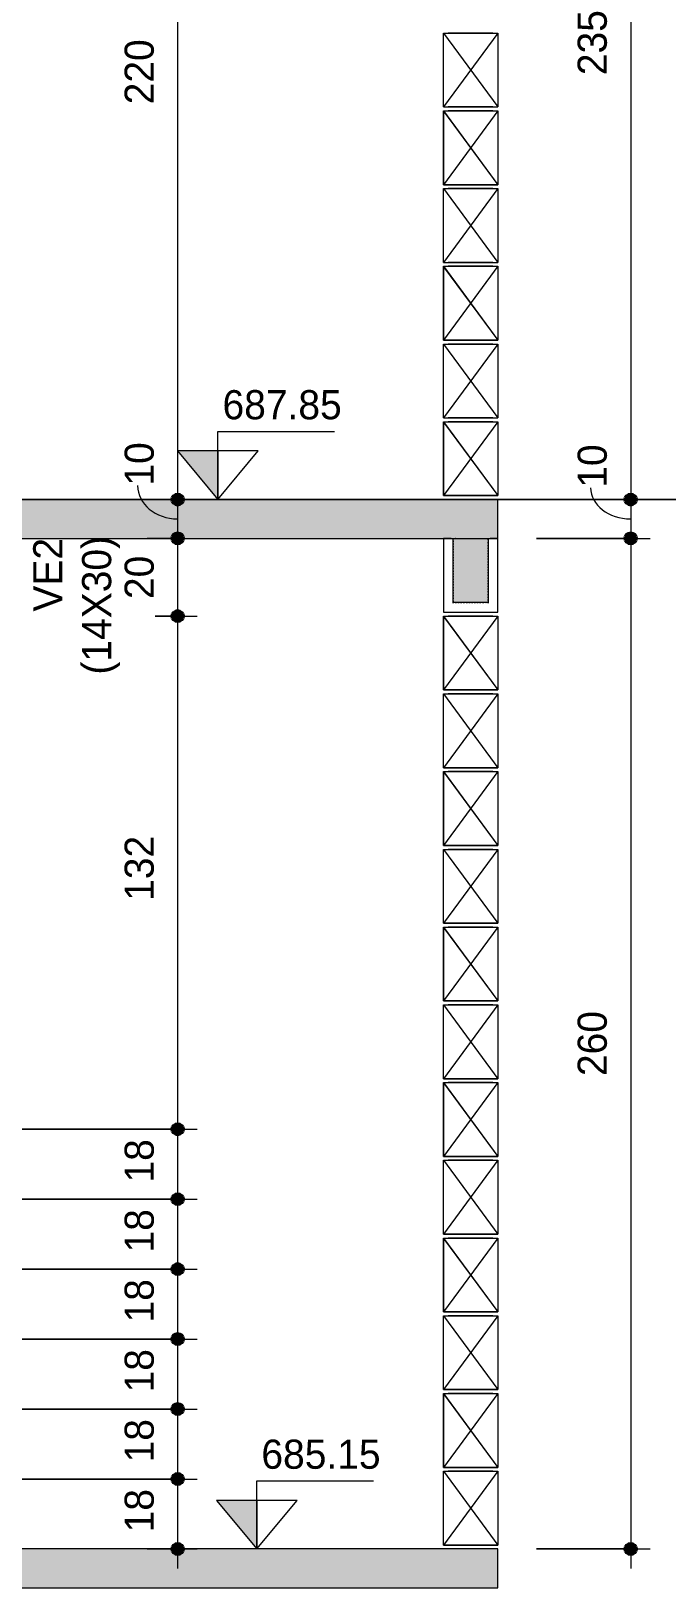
# Model space of a CAD drawing. Header units: centimetres. Extents: x 170 to 15941, y -2277 to 8860.
# Drawn here: x 12554.9 to 12718.5, y 1880 to 2280.5 of the extents above; entities that cross this region are included whole.
import ezdxf

# ---------------------------------------------------------------- set-up
doc = ezdxf.new("R2010")
doc.units = ezdxf.units.CM
doc.linetypes.add('Pontilhada', pattern=[0.6, 0, -0.6])
for name, color, linetype, lineweight, true_color in [('A-ANNO-DIMS-1', 1, 'Continuous', 9, 0xff0000), ('A-FLOR-1', 251, 'Continuous', 9, 0x505050), ('ARQ', 9, 'Continuous', 9, 0xc0c0c0), ('GAR-ARQ-EX-1007-COBB2-R03-LIMPA_dwg-1', 9, 'Continuous', 9, 0xc0c0c0), ('S-BEAM-3', 7, 'Pontilhada', 9, 0xffffff), ('S-BEAM-4', 9, 'Pontilhada', 9, 0xc0c0c0)]:
    doc.layers.add(name, color=color, linetype=linetype, lineweight=lineweight, true_color=true_color)
for name, color, linetype, lineweight in [('A-ANNO-DIMS-50', 7, 'Continuous', 9), ('A-FLOR-2', 7, 'Continuous', 20), ('G-ANNO-DIMS', 7, 'Continuous', 9), ('G-ANNO-TEXT', 7, 'Continuous', 9), ('S-BEAM', 7, 'Continuous', 9), ('S-BEAM-1', 7, 'Continuous', 13)]:
    doc.layers.add(name, color=color, linetype=linetype, lineweight=lineweight)
doc.styles.add('Bahnschrift_7', font='', dxfattribs={"height": 7.5})
doc.styles.get('Bahnschrift_7').set_extended_font_data('Bahnschrift')
doc.dimstyles.new('COTA_LINEAR_1', dxfattribs={"dimscale": 30.48, "dimtxt": 8.33133, "dimasz": 0.393701, "dimexe": 0.164042, "dimexo": 0.328084, "dimgap": 0.131234, "dimtad": 1, "dimdec": 0, "dimzin": 0, "dimdsep": 46, "dimtxsty": 'Bahnschrift_7', "dimblk1": 'DOTSMALL', "dimblk2": 'DOTSMALL', "dimsah": 1, "dimcen": 0.09, "dimdle": 0.164042, "dimazin": 0, "dimtfac": 1, "dimtdec": 4, "dimtix": 1, "dimtmove": 1, "dimatfit": 3, "dimfxl": 1, "dimtvp": 1, "dimtolj": 1, "dimtzin": 0, "dimarcsym": 2})
doc.dimstyles.new('COTA_LINEAR_3', dxfattribs={"dimscale": 30.48, "dimtxt": 8.33133, "dimasz": 0.393701, "dimexe": 0.164042, "dimexo": 0.328084, "dimgap": 0.131234, "dimtad": 1, "dimdec": 0, "dimzin": 0, "dimdsep": 46, "dimtxsty": 'Bahnschrift_7', "dimblk1": 'DOTSMALL', "dimblk2": 'DOTSMALL', "dimsah": 1, "dimcen": 0.09, "dimdle": 0.164042, "dimazin": 0, "dimtfac": 1, "dimtdec": 4, "dimtix": 1, "dimtmove": 0, "dimatfit": 3, "dimfxl": 1, "dimtvp": 1, "dimtolj": 1, "dimtzin": 0, "dimarcsym": 2})

# ---------------------------------------------------------------- blocks, each defined once
blk = doc.blocks.new('LEONE - BLOCO 14x34x19 - LEONE - BLOCO 14x34x19-541693-CORTE B-COB')
at = {"layer": 'S-BEAM-1'}
for p, q in [((-160.76, 2180), (-174.76, 2161)), ((-174.76, 2161), (-174.76, 2180)), ((-174.76, 2180), (-160.76, 2180)), ((-160.76, 2180), (-174.76, 2161)), ((-174.76, 2179.9), (-160.76, 2161)), ((-174.76, 2179.9), (-160.76, 2161)), ((-174.76, 2179.9), (-174.76, 2161)), ((-162.01, 2180), (-173.51, 2180)), ((-160.76, 2180), (-160.76, 2161)), ((-160.76, 2161), (-174.76, 2161)), ((-173.51, 2161), (-162.01, 2161))]:
    blk.add_line(p, q, dxfattribs=at)
blk = doc.blocks.new('LEONE - BLOCO 14X39X1 - LEONE - BLOCO 14X39X19-V61-CORTE B-COB')
at = {"layer": 'S-BEAM-1'}
for p, q in [((25.24, 2180), (39.24, 2161)), ((39.24, 2180), (25.24, 2161)), ((25.24, 2161), (25.24, 2180)), ((25.24, 2180), (39.24, 2180)), ((37.99, 2180), (26.49, 2180)), ((26.49, 2180), (37.99, 2180)), ((39.24, 2180), (39.24, 2161)), ((25.24, 2161), (39.24, 2161)), ((37.99, 2161), (26.49, 2161))]:
    blk.add_line(p, q, dxfattribs=at)
blk = doc.blocks.new('LEONE - BLOCO 14X39X1 - LEONE - BLOCO 14X39X19-V62-CORTE B-COB')
at = {"layer": 'S-BEAM-1'}
for p, q in [((25.24, 2180), (39.24, 2161)), ((39.24, 2180), (25.24, 2161)), ((25.24, 2161), (25.24, 2180)), ((25.24, 2180), (39.24, 2180)), ((26.49, 2180), (37.99, 2180)), ((39.24, 2180), (39.24, 2161)), ((37.99, 2161), (26.49, 2161))]:
    blk.add_line(p, q, dxfattribs=at)
blk = doc.blocks.new('LEONE - BLOCO 14X39X1 - LEONE - BLOCO 14X39X19-2886981-CORTE B-COB')
at = {"layer": 'S-BEAM-1'}
for p, q in [((25.24, 2180), (39.24, 2161)), ((39.24, 2180), (25.24, 2161)), ((25.24, 2161), (25.24, 2180)), ((25.24, 2180), (39.24, 2180)), ((37.99, 2180), (26.49, 2180)), ((39.24, 2180), (39.24, 2161)), ((25.24, 2161), (39.24, 2161))]:
    blk.add_line(p, q, dxfattribs=at)
blk = doc.blocks.new('GAR-ARQ-EX-1007-COBB2-R03-LIMPA_dwg-3083485-CORTE B-COB')
at = {"layer": 'ARQ'}
for p, q in [((42.24, 2160), (-577.76, 2160)), ((-560.26, 2160), (-175.26, 2160)), ((-555.26, 2160), (-266.26, 2160)), ((-266.26, 2160), (-550.26, 2160)), ((-512.76, 2160), (807.24, 2160)), ((787.24, 2160), (-492.76, 2160)), ((57.24, 2160), (-477.76, 2160)), ((-477.76, 2160), (-277.76, 2160)), ((-277.76, 2160), (-477.76, 2160)), ((-477.76, 2160), (132.24, 2160)), ((7.72, 2160), (-163.76, 2160)), ((-158.76, 2160), (23.24, 2160)), ((-148.41, 2160), (23.24, 2160))]:
    blk.add_line(p, q, dxfattribs=at)
blk = doc.blocks.new('LEONE - BLOCO 14X39X19 - LEONE - BLOCO 14X39X19-V73-CORTE B-COB')
at = {"layer": 'S-BEAM-1'}
for p, q in [((-574.76, 2280), (-560.76, 2261)), ((-560.76, 2280), (-574.76, 2261)), ((-574.76, 2261), (-574.76, 2280)), ((-574.76, 2280), (-560.76, 2280)), ((-573.51, 2280), (-562.01, 2280)), ((-560.76, 2280), (-560.76, 2261)), ((-560.76, 2261), (-574.76, 2261))]:
    blk.add_line(p, q, dxfattribs=at)
blk = doc.blocks.new('LEONE - BLOCO 14X39X19 - LEONE - BLOCO 14X39X19-554799-CORTE B-COB')
at = {"layer": 'S-BEAM-1'}
for p, q in [((-574.76, 2280), (-560.76, 2261)), ((-560.76, 2280), (-574.76, 2261)), ((-574.76, 2261), (-574.76, 2280)), ((-574.76, 2280), (-560.76, 2280)), ((-562.01, 2280), (-573.51, 2280)), ((-560.76, 2280), (-560.76, 2261)), ((-574.76, 2261), (-560.76, 2261))]:
    blk.add_line(p, q, dxfattribs=at)
blk = doc.blocks.new('LEONE - BLOCO 14X39X19 - LEONE - BLOCO 14X39X19-V74-CORTE B-COB')
at = {"layer": 'S-BEAM-1'}
for p, q in [((-174.76, 1930), (-160.76, 1911)), ((-160.76, 1930), (-174.76, 1911)), ((-174.76, 1911), (-174.76, 1930)), ((-174.76, 1930), (-160.76, 1930)), ((-162.01, 1930), (-173.51, 1930)), ((-173.51, 1930), (-162.01, 1930)), ((-160.76, 1930), (-160.76, 1911)), ((-174.76, 1911), (-160.76, 1911)), ((-160.76, 1911), (-174.76, 1911))]:
    blk.add_line(p, q, dxfattribs=at)
blk = doc.blocks.new('LEONE - BLOCO CANALETA 14X39X2 - LEONE - BLOCO CANALETA 14X39X19-V66-CORTE B-COB')
at = {"layer": 'S-BEAM'}
for p, q in [((25.24, 2650), (25.24, 2631)), ((27.24, 2650), (25.24, 2650)), ((27.74, 2633.5), (27.74, 2650)), ((36.74, 2650), (36.74, 2633.5)), ((39.24, 2650), (37.24, 2650)), ((39.24, 2631), (39.24, 2650)), ((36.74, 2633.5), (27.74, 2633.5)), ((25.24, 2631), (39.24, 2631))]:
    blk.add_line(p, q, dxfattribs=at)
blk = doc.blocks.new('LEONE - BLOCO CANALETA 14X39X2 - LEONE - BLOCO CANALETA 14X39X19-2679375-CORTE B-COB')
at = {"layer": 'S-BEAM'}
for p, q in [((25.24, 2650), (25.24, 2631)), ((39.24, 2631), (39.24, 2650)), ((25.24, 2631), (39.24, 2631))]:
    blk.add_line(p, q, dxfattribs=at)
blk = doc.blocks.new('LEONE - BARRA GRAUTE CANALETA - LEONE - BARRA GRAUTE CANALETA-V70-CORTE B-COB')
at = {"layer": 'S-BEAM-4'}
blk.add_hatch(color=256, dxfattribs=at).paths.add_polyline_path([(-263.26, 2633.5), (-263.26, 2650), (-272.26, 2650), (-272.26, 2633.5)])
at = {"layer": 'S-BEAM-3'}
for p, q in [((-263.26, 2650), (-272.26, 2650)), ((-272.26, 2650), (-272.26, 2633.5)), ((-263.26, 2633.5), (-263.26, 2650)), ((-272.26, 2633.5), (-263.26, 2633.5))]:
    blk.add_line(p, q, dxfattribs=at)
blk = doc.blocks.new('DIMBLOCK466-CORTE B-COB')
at = {"layer": 'A-ANNO-DIMS-50', "lineweight": 35, "true_color": 0xff0000}
h = blk.add_hatch(color=1, dxfattribs=at)
edge = h.paths.add_edge_path()
edge.add_arc((12709.16, 2395), 1.5, 0, 360)
h = blk.add_hatch(color=1, dxfattribs=at)
edge = h.paths.add_edge_path()
edge.add_arc((12709.16, 2160), 1.5, 0, 360)
at = {"layer": 'A-ANNO-DIMS-50', "color": 1, "true_color": 0xff0000}
for p, q in [((12701.28, 2395), (12714.16, 2395)), ((12709.16, 2395), (12701.28, 2395)), ((12709.16, 2395), (12709.16, 2160)), ((12684.96, 2160), (12714.16, 2160)), ((12709.16, 2160), (12684.96, 2160))]:
    blk.add_line(p, q, dxfattribs=at)
at = {"layer": 'A-ANNO-DIMS-50', "color": 1, "lineweight": 35, "true_color": 0xff0000}
for centre in [(12709.16, 2395), (12709.16, 2160)]:
    blk.add_circle(centre, 1.5, dxfattribs=at)
at = {"layer": 'A-ANNO-DIMS-50', "color": 0, "insert": (12695.51, 2269.17), "char_height": 7.5, "width": 19.9952, "attachment_point": 1, "rotation": 90, "line_spacing_factor": 1.009858, "style": 'Bahnschrift_7'}
blk.add_mtext('235', dxfattribs=at)
blk = doc.blocks.new('_DotSmall')
at = {"color": 0, "linetype": 'ByBlock', "const_width": 0.5}
blk.add_lwpolyline([(-0.0625, 0, 1), (0.0625, 0, 1)], format="xyb", close=True, dxfattribs=at)
blk = doc.blocks.new('DIMBLOCK467-CORTE B-COB')
at = {"layer": 'A-ANNO-DIMS-50', "lineweight": 35, "true_color": 0xff0000}
h = blk.add_hatch(color=1, dxfattribs=at)
edge = h.paths.add_edge_path()
edge.add_arc((12709.16, 2160), 1.5, 0, 360)
h = blk.add_hatch(color=1, dxfattribs=at)
edge = h.paths.add_edge_path()
edge.add_arc((12709.16, 2150), 1.5, 0, 360)
at = {"layer": 'A-ANNO-DIMS-50', "color": 1, "true_color": 0xff0000}
for p, q in [((12684.96, 2160), (12714.16, 2160)), ((12709.16, 2160), (12684.96, 2160)), ((12709.16, 2160), (12709.16, 2150)), ((12684.96, 2150), (12714.16, 2150)), ((12709.16, 2150), (12684.96, 2150))]:
    blk.add_line(p, q, dxfattribs=at)
at = {"layer": 'A-ANNO-DIMS-50', "color": 1, "lineweight": 35, "true_color": 0xff0000}
for centre in [(12709.16, 2160), (12709.16, 2150)]:
    blk.add_circle(centre, 1.5, dxfattribs=at)
at = {"layer": 'A-ANNO-DIMS-50', "color": 1, "true_color": 0xff0000}
blk.add_ellipse((12709.16, 2163.03), major_axis=(10.31, 0), ratio=0.778845, start_param=3.141593, end_param=4.712389, dxfattribs=at)
at = {"layer": 'A-ANNO-DIMS-50', "color": 0, "insert": (12695.51, 2163.03), "char_height": 7.5, "width": 11.2094, "attachment_point": 1, "rotation": 90, "line_spacing_factor": 1.009858, "style": 'Bahnschrift_7'}
blk.add_mtext('10', dxfattribs=at)
blk = doc.blocks.new('DIMBLOCK468-CORTE B-COB')
at = {"layer": 'A-ANNO-DIMS-50', "lineweight": 35, "true_color": 0xff0000}
h = blk.add_hatch(color=1, dxfattribs=at)
edge = h.paths.add_edge_path()
edge.add_arc((12709.16, 2150), 1.5, 0, 360)
h = blk.add_hatch(color=1, dxfattribs=at)
edge = h.paths.add_edge_path()
edge.add_arc((12709.16, 1890), 1.5, 0, 360)
at = {"layer": 'A-ANNO-DIMS-50', "color": 1, "true_color": 0xff0000}
for p, q in [((12684.96, 2150), (12714.16, 2150)), ((12709.16, 2150), (12684.96, 2150)), ((12709.16, 2150), (12709.16, 1885)), ((12684.96, 1890), (12714.16, 1890)), ((12709.16, 1890), (12684.96, 1890))]:
    blk.add_line(p, q, dxfattribs=at)
at = {"layer": 'A-ANNO-DIMS-50', "color": 1, "lineweight": 35, "true_color": 0xff0000}
for centre in [(12709.16, 2150), (12709.16, 1890)]:
    blk.add_circle(centre, 1.5, dxfattribs=at)
at = {"layer": 'A-ANNO-DIMS-50', "color": 0, "insert": (12695.51, 2011.67), "char_height": 7.5, "width": 19.9952, "attachment_point": 1, "rotation": 90, "line_spacing_factor": 1.009858, "style": 'Bahnschrift_7'}
blk.add_mtext('260', dxfattribs=at)
blk = doc.blocks.new('DIMBLOCK489-CORTE B-COB')
at = {"layer": 'A-ANNO-DIMS-50', "lineweight": 35, "true_color": 0xff0000}
h = blk.add_hatch(color=1, dxfattribs=at)
edge = h.paths.add_edge_path()
edge.add_arc((12592.59, 2380), 1.5, 0, 360)
h = blk.add_hatch(color=1, dxfattribs=at)
edge = h.paths.add_edge_path()
edge.add_arc((12592.59, 2160), 1.5, 0, 360)
at = {"layer": 'A-ANNO-DIMS-50', "color": 1, "true_color": 0xff0000}
for p, q in [((12584.96, 2380), (12597.59, 2380)), ((12592.59, 2380), (12584.96, 2380)), ((12592.59, 2380), (12592.59, 2160)), ((12584.71, 2160), (12597.59, 2160)), ((12592.59, 2160), (12584.71, 2160))]:
    blk.add_line(p, q, dxfattribs=at)
at = {"layer": 'A-ANNO-DIMS-50', "color": 1, "lineweight": 35, "true_color": 0xff0000}
for centre in [(12592.59, 2380), (12592.59, 2160)]:
    blk.add_circle(centre, 1.5, dxfattribs=at)
at = {"layer": 'A-ANNO-DIMS-50', "color": 0, "insert": (12578.94, 2261.67), "char_height": 7.5, "width": 19.9952, "attachment_point": 1, "rotation": 90, "line_spacing_factor": 1.009858, "style": 'Bahnschrift_7'}
blk.add_mtext('220', dxfattribs=at)
blk = doc.blocks.new('DIMBLOCK490-CORTE B-COB')
at = {"layer": 'A-ANNO-DIMS-50', "lineweight": 35, "true_color": 0xff0000}
h = blk.add_hatch(color=1, dxfattribs=at)
edge = h.paths.add_edge_path()
edge.add_arc((12592.59, 2160), 1.5, 0, 360)
h = blk.add_hatch(color=1, dxfattribs=at)
edge = h.paths.add_edge_path()
edge.add_arc((12592.59, 2150), 1.5, 0, 360)
at = {"layer": 'A-ANNO-DIMS-50', "color": 1, "true_color": 0xff0000}
for p, q in [((12584.71, 2160), (12597.59, 2160)), ((12592.59, 2160), (12584.71, 2160)), ((12592.59, 2160), (12592.59, 2150)), ((12584.71, 2150), (12597.59, 2150)), ((12592.59, 2150), (12584.71, 2150))]:
    blk.add_line(p, q, dxfattribs=at)
at = {"layer": 'A-ANNO-DIMS-50', "color": 1, "lineweight": 35, "true_color": 0xff0000}
for centre in [(12592.59, 2160), (12592.59, 2150)]:
    blk.add_circle(centre, 1.5, dxfattribs=at)
at = {"layer": 'A-ANNO-DIMS-50', "color": 1, "true_color": 0xff0000}
blk.add_ellipse((12592.59, 2163.58), major_axis=(10.31, 0), ratio=0.83214, start_param=3.141593, end_param=4.712389, dxfattribs=at)
at = {"layer": 'A-ANNO-DIMS-50', "color": 0, "insert": (12578.94, 2163.58), "char_height": 7.5, "width": 11.2094, "attachment_point": 1, "rotation": 90, "line_spacing_factor": 1.009858, "style": 'Bahnschrift_7'}
blk.add_mtext('10', dxfattribs=at)
blk = doc.blocks.new('DIMBLOCK491-CORTE B-COB')
at = {"layer": 'A-ANNO-DIMS-50', "lineweight": 35, "true_color": 0xff0000}
h = blk.add_hatch(color=1, dxfattribs=at)
edge = h.paths.add_edge_path()
edge.add_arc((12592.59, 2150), 1.5, 0, 360)
h = blk.add_hatch(color=1, dxfattribs=at)
edge = h.paths.add_edge_path()
edge.add_arc((12592.59, 2130), 1.5, 0, 360)
at = {"layer": 'A-ANNO-DIMS-50', "color": 1, "true_color": 0xff0000}
for p, q in [((12584.71, 2150), (12597.59, 2150)), ((12592.59, 2150), (12584.71, 2150)), ((12592.59, 2150), (12592.59, 2130)), ((12586.84, 2130), (12597.59, 2130)), ((12592.59, 2130), (12586.84, 2130))]:
    blk.add_line(p, q, dxfattribs=at)
at = {"layer": 'A-ANNO-DIMS-50', "color": 1, "lineweight": 35, "true_color": 0xff0000}
for centre in [(12592.59, 2150), (12592.59, 2130)]:
    blk.add_circle(centre, 1.5, dxfattribs=at)
at = {"layer": 'A-ANNO-DIMS-50', "color": 0, "insert": (12578.94, 2134.38), "char_height": 7.5, "width": 13.4816, "attachment_point": 1, "rotation": 90, "line_spacing_factor": 1.009858, "style": 'Bahnschrift_7'}
blk.add_mtext('20', dxfattribs=at)
blk = doc.blocks.new('DIMBLOCK492-CORTE B-COB')
at = {"layer": 'A-ANNO-DIMS-50', "lineweight": 35, "true_color": 0xff0000}
h = blk.add_hatch(color=1, dxfattribs=at)
edge = h.paths.add_edge_path()
edge.add_arc((12592.59, 2130), 1.5, 0, 360)
h = blk.add_hatch(color=1, dxfattribs=at)
edge = h.paths.add_edge_path()
edge.add_arc((12592.59, 1998), 1.5, 0, 360)
at = {"layer": 'A-ANNO-DIMS-50', "color": 1, "true_color": 0xff0000}
for p, q in [((12586.84, 2130), (12597.59, 2130)), ((12592.59, 2130), (12586.84, 2130)), ((12592.59, 2130), (12592.59, 1998)), ((12412.46, 1998), (12597.59, 1998)), ((12592.59, 1998), (12412.46, 1998))]:
    blk.add_line(p, q, dxfattribs=at)
at = {"layer": 'A-ANNO-DIMS-50', "color": 1, "lineweight": 35, "true_color": 0xff0000}
for centre in [(12592.59, 2130), (12592.59, 1998)]:
    blk.add_circle(centre, 1.5, dxfattribs=at)
at = {"layer": 'A-ANNO-DIMS-50', "color": 0, "insert": (12578.94, 2056.74), "char_height": 7.5, "width": 17.4201, "attachment_point": 1, "rotation": 90, "line_spacing_factor": 1.009858, "style": 'Bahnschrift_7'}
blk.add_mtext('132', dxfattribs=at)
blk = doc.blocks.new('DIMBLOCK493-CORTE B-COB')
at = {"layer": 'A-ANNO-DIMS-50', "lineweight": 35, "true_color": 0xff0000}
h = blk.add_hatch(color=1, dxfattribs=at)
edge = h.paths.add_edge_path()
edge.add_arc((12592.59, 1998), 1.5, 0, 360)
h = blk.add_hatch(color=1, dxfattribs=at)
edge = h.paths.add_edge_path()
edge.add_arc((12592.59, 1980), 1.5, 0, 360)
at = {"layer": 'A-ANNO-DIMS-50', "color": 1, "true_color": 0xff0000}
for p, q in [((12412.46, 1998), (12597.59, 1998)), ((12592.59, 1998), (12412.46, 1998)), ((12592.59, 1998), (12592.59, 1980)), ((12439.96, 1980), (12597.59, 1980)), ((12592.59, 1980), (12439.96, 1980))]:
    blk.add_line(p, q, dxfattribs=at)
at = {"layer": 'A-ANNO-DIMS-50', "color": 1, "lineweight": 35, "true_color": 0xff0000}
for centre in [(12592.59, 1998), (12592.59, 1980)]:
    blk.add_circle(centre, 1.5, dxfattribs=at)
at = {"layer": 'A-ANNO-DIMS-50', "color": 0, "insert": (12578.94, 1984.27), "char_height": 7.5, "width": 11.3609, "attachment_point": 1, "rotation": 90, "line_spacing_factor": 1.009858, "style": 'Bahnschrift_7'}
blk.add_mtext('18', dxfattribs=at)
blk = doc.blocks.new('DIMBLOCK494-CORTE B-COB')
at = {"layer": 'A-ANNO-DIMS-50', "lineweight": 35, "true_color": 0xff0000}
h = blk.add_hatch(color=1, dxfattribs=at)
edge = h.paths.add_edge_path()
edge.add_arc((12592.59, 1980), 1.5, 0, 360)
h = blk.add_hatch(color=1, dxfattribs=at)
edge = h.paths.add_edge_path()
edge.add_arc((12592.59, 1962), 1.5, 0, 360)
at = {"layer": 'A-ANNO-DIMS-50', "color": 1, "true_color": 0xff0000}
for p, q in [((12439.96, 1980), (12597.59, 1980)), ((12592.59, 1980), (12439.96, 1980)), ((12592.59, 1980), (12592.59, 1962)), ((12467.46, 1962), (12597.59, 1962)), ((12592.59, 1962), (12467.46, 1962))]:
    blk.add_line(p, q, dxfattribs=at)
at = {"layer": 'A-ANNO-DIMS-50', "color": 1, "lineweight": 35, "true_color": 0xff0000}
for centre in [(12592.59, 1980), (12592.59, 1962)]:
    blk.add_circle(centre, 1.5, dxfattribs=at)
at = {"layer": 'A-ANNO-DIMS-50', "color": 0, "insert": (12578.94, 1966.27), "char_height": 7.5, "width": 11.3609, "attachment_point": 1, "rotation": 90, "line_spacing_factor": 1.009858, "style": 'Bahnschrift_7'}
blk.add_mtext('18', dxfattribs=at)
blk = doc.blocks.new('DIMBLOCK495-CORTE B-COB')
at = {"layer": 'A-ANNO-DIMS-50', "lineweight": 35, "true_color": 0xff0000}
h = blk.add_hatch(color=1, dxfattribs=at)
edge = h.paths.add_edge_path()
edge.add_arc((12592.59, 1962), 1.5, 0, 360)
h = blk.add_hatch(color=1, dxfattribs=at)
edge = h.paths.add_edge_path()
edge.add_arc((12592.59, 1944), 1.5, 0, 360)
at = {"layer": 'A-ANNO-DIMS-50', "color": 1, "true_color": 0xff0000}
for p, q in [((12467.46, 1962), (12597.59, 1962)), ((12592.59, 1962), (12467.46, 1962)), ((12592.59, 1962), (12592.59, 1944)), ((12494.96, 1944), (12597.59, 1944)), ((12592.59, 1944), (12494.96, 1944))]:
    blk.add_line(p, q, dxfattribs=at)
at = {"layer": 'A-ANNO-DIMS-50', "color": 1, "lineweight": 35, "true_color": 0xff0000}
for centre in [(12592.59, 1962), (12592.59, 1944)]:
    blk.add_circle(centre, 1.5, dxfattribs=at)
at = {"layer": 'A-ANNO-DIMS-50', "color": 0, "insert": (12578.94, 1948.27), "char_height": 7.5, "width": 11.3609, "attachment_point": 1, "rotation": 90, "line_spacing_factor": 1.009858, "style": 'Bahnschrift_7'}
blk.add_mtext('18', dxfattribs=at)
blk = doc.blocks.new('DIMBLOCK496-CORTE B-COB')
at = {"layer": 'A-ANNO-DIMS-50', "lineweight": 35, "true_color": 0xff0000}
h = blk.add_hatch(color=1, dxfattribs=at)
edge = h.paths.add_edge_path()
edge.add_arc((12592.59, 1944), 1.5, 0, 360)
h = blk.add_hatch(color=1, dxfattribs=at)
edge = h.paths.add_edge_path()
edge.add_arc((12592.59, 1926), 1.5, 0, 360)
at = {"layer": 'A-ANNO-DIMS-50', "color": 1, "true_color": 0xff0000}
for p, q in [((12494.96, 1944), (12597.59, 1944)), ((12592.59, 1944), (12494.96, 1944)), ((12592.59, 1944), (12592.59, 1926)), ((12522.46, 1926), (12597.59, 1926)), ((12592.59, 1926), (12522.46, 1926))]:
    blk.add_line(p, q, dxfattribs=at)
at = {"layer": 'A-ANNO-DIMS-50', "color": 1, "lineweight": 35, "true_color": 0xff0000}
for centre in [(12592.59, 1944), (12592.59, 1926)]:
    blk.add_circle(centre, 1.5, dxfattribs=at)
at = {"layer": 'A-ANNO-DIMS-50', "color": 0, "insert": (12578.94, 1930.27), "char_height": 7.5, "width": 11.3609, "attachment_point": 1, "rotation": 90, "line_spacing_factor": 1.009858, "style": 'Bahnschrift_7'}
blk.add_mtext('18', dxfattribs=at)
blk = doc.blocks.new('DIMBLOCK497-CORTE B-COB')
at = {"layer": 'A-ANNO-DIMS-50', "lineweight": 35, "true_color": 0xff0000}
h = blk.add_hatch(color=1, dxfattribs=at)
edge = h.paths.add_edge_path()
edge.add_arc((12592.59, 1926), 1.5, 0, 360)
h = blk.add_hatch(color=1, dxfattribs=at)
edge = h.paths.add_edge_path()
edge.add_arc((12592.59, 1908), 1.5, 0, 360)
at = {"layer": 'A-ANNO-DIMS-50', "color": 1, "true_color": 0xff0000}
for p, q in [((12522.46, 1926), (12597.59, 1926)), ((12592.59, 1926), (12522.46, 1926)), ((12592.59, 1926), (12592.59, 1908)), ((12549.96, 1908), (12597.59, 1908)), ((12592.59, 1908), (12549.96, 1908))]:
    blk.add_line(p, q, dxfattribs=at)
at = {"layer": 'A-ANNO-DIMS-50', "color": 1, "lineweight": 35, "true_color": 0xff0000}
for centre in [(12592.59, 1926), (12592.59, 1908)]:
    blk.add_circle(centre, 1.5, dxfattribs=at)
at = {"layer": 'A-ANNO-DIMS-50', "color": 0, "insert": (12578.94, 1912.27), "char_height": 7.5, "width": 11.3609, "attachment_point": 1, "rotation": 90, "line_spacing_factor": 1.009858, "style": 'Bahnschrift_7'}
blk.add_mtext('18', dxfattribs=at)
blk = doc.blocks.new('DIMBLOCK498-CORTE B-COB')
at = {"layer": 'A-ANNO-DIMS-50', "lineweight": 35, "true_color": 0xff0000}
h = blk.add_hatch(color=1, dxfattribs=at)
edge = h.paths.add_edge_path()
edge.add_arc((12592.59, 1908), 1.5, 0, 360)
h = blk.add_hatch(color=1, dxfattribs=at)
edge = h.paths.add_edge_path()
edge.add_arc((12592.59, 1890), 1.5, 0, 360)
at = {"layer": 'A-ANNO-DIMS-50', "color": 1, "true_color": 0xff0000}
for p, q in [((12549.96, 1908), (12597.59, 1908)), ((12592.59, 1908), (12549.96, 1908)), ((12592.59, 1908), (12592.59, 1885)), ((12584.71, 1890), (12597.59, 1890)), ((12592.59, 1890), (12584.71, 1890))]:
    blk.add_line(p, q, dxfattribs=at)
at = {"layer": 'A-ANNO-DIMS-50', "color": 1, "lineweight": 35, "true_color": 0xff0000}
for centre in [(12592.59, 1908), (12592.59, 1890)]:
    blk.add_circle(centre, 1.5, dxfattribs=at)
at = {"layer": 'A-ANNO-DIMS-50', "color": 0, "insert": (12578.94, 1894.27), "char_height": 7.5, "width": 11.3609, "attachment_point": 1, "rotation": 90, "line_spacing_factor": 1.009858, "style": 'Bahnschrift_7'}
blk.add_mtext('18', dxfattribs=at)
blk = doc.blocks.new('Elevações de ponto - Cabeça de nível - corte-3478671-CORTE B-COB')
at = {"layer": 'G-ANNO-DIMS'}
blk.add_hatch(color=256, dxfattribs=at).paths.add_polyline_path([(-462.56, 2672.5), (-462.56, 2660), (-472.95, 2672.5)])
for p, q in [((-462.56, 2677.5), (-432.56, 2677.5)), ((-462.56, 2672.5), (-462.56, 2677.5)), ((-472.95, 2672.5), (-462.56, 2660)), ((-462.56, 2672.5), (-472.95, 2672.5)), ((-472.95, 2672.5), (-462.56, 2660)), ((-462.56, 2672.5), (-462.56, 2660)), ((-462.56, 2660), (-452.17, 2672.5)), ((-452.17, 2672.5), (-462.56, 2672.5)), ((-462.56, 2660), (-462.56, 2672.5))]:
    blk.add_line(p, q, dxfattribs=at)

msp = doc.modelspace()

# ---------------------------------------------------------------- hatches: boundary and pattern name
at = {"layer": 'A-FLOR-1'}
h = msp.add_hatch(color=256, dxfattribs=at)
h.paths.add_polyline_path([(12263.46, 2150), (12274.96, 2150), (12274.96, 2160), (12260.96, 2160), (12260.96, 2150)])
h.paths.add_polyline_path([(13639.96, 2150), (13639.96, 2160), (12860.96, 2160), (12860.96, 2150), (12951.65, 2150)])
h.paths.add_polyline_path([(12539.96, 2150), (12674.96, 2150), (12674.96, 2160), (12539.96, 2160)])
h = msp.add_hatch(color=256, dxfattribs=at)
h.paths.add_polyline_path([(12674.96, 1880), (12674.96, 1890), (12539.96, 1890), (12539.96, 1880)])
h.paths.add_polyline_path([(12274.96, 1880), (12274.96, 1890), (12260.96, 1890), (12260.96, 1880), (12272.46, 1880)])
h.paths.add_polyline_path([(13125.96, 1880), (13639.96, 1880), (13639.96, 1890), (13125.96, 1890)])
h.paths.add_polyline_path([(13059.96, 1880), (13059.96, 1890), (12860.96, 1890), (12860.96, 1880), (12951.65, 1880)])

# ---------------------------------------------------------------- linework, layer by layer
at = {"layer": 'A-FLOR-2'}
for p, q in [((12674.96, 2160), (12539.96, 2160)), ((12674.96, 2150), (12674.96, 2160)), ((12539.96, 2150), (12674.96, 2150)), ((12674.96, 1890), (12539.96, 1890)), ((12674.96, 1880), (12674.96, 1890)), ((12539.96, 1880), (12674.96, 1880))]:
    msp.add_line(p, q, dxfattribs=at)

# ---------------------------------------------------------------- block references
at = {"layer": 'G-ANNO-DIMS'}
for p in [(13065.5, -500), (13075.5, -770)]:
    msp.add_blockref('Elevações de ponto - Cabeça de nível - corte-3478671-CORTE B-COB', p, dxfattribs=at)
at = {"layer": 'GAR-ARQ-EX-1007-COBB2-R03-LIMPA_dwg-1'}
msp.add_blockref('GAR-ARQ-EX-1007-COBB2-R03-LIMPA_dwg-3083485-CORTE B-COB', (12835.72, 0), dxfattribs=at)
at = {"layer": 'S-BEAM'}
for name, p in [('LEONE - BLOCO 14X39X1 - LEONE - BLOCO 14X39X19-2886981-CORTE B-COB', (12635.72, 100)), ('LEONE - BLOCO 14x34x19 - LEONE - BLOCO 14x34x19-541693-CORTE B-COB', (12835.72, 80)), ('LEONE - BLOCO 14X39X1 - LEONE - BLOCO 14X39X19-V61-CORTE B-COB', (12635.72, 80)), ('LEONE - BLOCO 14X39X1 - LEONE - BLOCO 14X39X19-2886981-CORTE B-COB', (12635.72, 60)), ('LEONE - BLOCO 14x34x19 - LEONE - BLOCO 14x34x19-541693-CORTE B-COB', (12835.72, 40)), ('LEONE - BLOCO 14X39X1 - LEONE - BLOCO 14X39X19-V61-CORTE B-COB', (12635.72, 40)), ('LEONE - BLOCO 14X39X1 - LEONE - BLOCO 14X39X19-2886981-CORTE B-COB', (12635.72, 20)), ('LEONE - BLOCO 14x34x19 - LEONE - BLOCO 14x34x19-541693-CORTE B-COB', (12835.72, 0)), ('LEONE - BLOCO 14X39X1 - LEONE - BLOCO 14X39X19-V61-CORTE B-COB', (12635.72, 0)), ('LEONE - BLOCO CANALETA 14X39X2 - LEONE - BLOCO CANALETA 14X39X19-V66-CORTE B-COB', (12635.72, -500)), ('LEONE - BLOCO CANALETA 14X39X2 - LEONE - BLOCO CANALETA 14X39X19-2679375-CORTE B-COB', (12635.72, -500)), ('LEONE - BLOCO 14X39X19 - LEONE - BLOCO 14X39X19-V74-CORTE B-COB', (12835.72, 200)), ('LEONE - BLOCO 14x34x19 - LEONE - BLOCO 14x34x19-541693-CORTE B-COB', (12835.72, -50)), ('LEONE - BLOCO 14X39X19 - LEONE - BLOCO 14X39X19-554799-CORTE B-COB', (13235.72, -170)), ('LEONE - BLOCO 14X39X19 - LEONE - BLOCO 14X39X19-V74-CORTE B-COB', (12835.72, 160)), ('LEONE - BLOCO 14x34x19 - LEONE - BLOCO 14x34x19-541693-CORTE B-COB', (12835.72, -90)), ('LEONE - BLOCO 14X39X19 - LEONE - BLOCO 14X39X19-554799-CORTE B-COB', (13235.72, -210)), ('LEONE - BLOCO 14X39X19 - LEONE - BLOCO 14X39X19-V74-CORTE B-COB', (12835.72, 120)), ('LEONE - BLOCO 14x34x19 - LEONE - BLOCO 14x34x19-541693-CORTE B-COB', (12835.72, -130)), ('LEONE - BLOCO 14X39X19 - LEONE - BLOCO 14X39X19-554799-CORTE B-COB', (13235.72, -250)), ('LEONE - BLOCO 14X39X19 - LEONE - BLOCO 14X39X19-V74-CORTE B-COB', (12835.72, 80)), ('LEONE - BLOCO 14x34x19 - LEONE - BLOCO 14x34x19-541693-CORTE B-COB', (12835.72, -170)), ('LEONE - BLOCO 14X39X19 - LEONE - BLOCO 14X39X19-554799-CORTE B-COB', (13235.72, -290)), ('LEONE - BLOCO 14X39X19 - LEONE - BLOCO 14X39X19-V74-CORTE B-COB', (12835.72, 40)), ('LEONE - BLOCO 14x34x19 - LEONE - BLOCO 14x34x19-541693-CORTE B-COB', (12835.72, -210)), ('LEONE - BLOCO 14X39X19 - LEONE - BLOCO 14X39X19-554799-CORTE B-COB', (13235.72, -330)), ('LEONE - BLOCO 14X39X19 - LEONE - BLOCO 14X39X19-V74-CORTE B-COB', (12835.72, 0)), ('LEONE - BLOCO 14x34x19 - LEONE - BLOCO 14x34x19-541693-CORTE B-COB', (12835.72, -250)), ('LEONE - BLOCO 14X39X19 - LEONE - BLOCO 14X39X19-554799-CORTE B-COB', (13235.72, -370))]:
    msp.add_blockref(name, p, dxfattribs=at)
at = {"layer": 'S-BEAM-1'}
for name, p in [('LEONE - BLOCO 14X39X1 - LEONE - BLOCO 14X39X19-V62-CORTE B-COB', (12635.72, 100)), ('LEONE - BLOCO 14X39X1 - LEONE - BLOCO 14X39X19-V62-CORTE B-COB', (12635.72, 80)), ('LEONE - BLOCO 14X39X1 - LEONE - BLOCO 14X39X19-V62-CORTE B-COB', (12635.72, 60)), ('LEONE - BLOCO 14X39X1 - LEONE - BLOCO 14X39X19-V62-CORTE B-COB', (12635.72, 40)), ('LEONE - BLOCO 14X39X1 - LEONE - BLOCO 14X39X19-V62-CORTE B-COB', (12635.72, 20)), ('LEONE - BLOCO 14X39X1 - LEONE - BLOCO 14X39X19-V62-CORTE B-COB', (12635.72, 0)), ('LEONE - BLOCO 14X39X19 - LEONE - BLOCO 14X39X19-V73-CORTE B-COB', (13235.72, -150)), ('LEONE - BLOCO 14X39X19 - LEONE - BLOCO 14X39X19-V73-CORTE B-COB', (13235.72, -170)), ('LEONE - BLOCO 14X39X19 - LEONE - BLOCO 14X39X19-V73-CORTE B-COB', (13235.72, -190)), ('LEONE - BLOCO 14X39X19 - LEONE - BLOCO 14X39X19-V73-CORTE B-COB', (13235.72, -210)), ('LEONE - BLOCO 14X39X19 - LEONE - BLOCO 14X39X19-V73-CORTE B-COB', (13235.72, -230)), ('LEONE - BLOCO 14X39X19 - LEONE - BLOCO 14X39X19-V73-CORTE B-COB', (13235.72, -250)), ('LEONE - BLOCO 14X39X19 - LEONE - BLOCO 14X39X19-V73-CORTE B-COB', (13235.72, -270)), ('LEONE - BLOCO 14X39X19 - LEONE - BLOCO 14X39X19-V73-CORTE B-COB', (13235.72, -290)), ('LEONE - BLOCO 14X39X19 - LEONE - BLOCO 14X39X19-V73-CORTE B-COB', (13235.72, -310)), ('LEONE - BLOCO 14X39X19 - LEONE - BLOCO 14X39X19-V73-CORTE B-COB', (13235.72, -330)), ('LEONE - BLOCO 14X39X19 - LEONE - BLOCO 14X39X19-V73-CORTE B-COB', (13235.72, -350)), ('LEONE - BLOCO 14X39X19 - LEONE - BLOCO 14X39X19-V73-CORTE B-COB', (13235.72, -370))]:
    msp.add_blockref(name, p, dxfattribs=at)
at = {"layer": 'S-BEAM-3'}
msp.add_blockref('LEONE - BARRA GRAUTE CANALETA - LEONE - BARRA GRAUTE CANALETA-V70-CORTE B-COB', (12935.72, -500), dxfattribs=at)

# ---------------------------------------------------------------- texts
at = {"layer": 'G-ANNO-DIMS', "char_height": 7.5, "attachment_point": 1, "line_spacing_factor": 1.009858, "style": 'Bahnschrift_7'}
for s, insert, width in [('21.60', (12607.03, 2188.09), 26.9926), ('18.90', (12616.78, 1918.09), 27.5925)]:
    msp.add_mtext(s, dxfattribs=dict(at, insert=insert, width=width))
at = {"layer": 'G-ANNO-TEXT', "char_height": 7.5, "attachment_point": 1, "rotation": 90, "style": 'Bahnschrift_7'}
for s, insert, width in [('VE2 ', (12555.42, 2131.16), 22.0464), ('(14X30)', (12567.99, 2114.95), 41.6878)]:
    msp.add_mtext(s, dxfattribs=dict(at, insert=insert, width=width))

# ---------------------------------------------------------------- dimensions: what is measured, and where the dimension line sits
at = {"layer": 'A-ANNO-DIMS-1'}
for base, p1, p2, override, picture, middle in [((12709.16, 2160), (12711.28, 2395), (12674.96, 2160), {"dimpost": '<>', "dimfxl": 237.78926}, 'DIMBLOCK466-CORTE B-COB', (12701.33, 2277.5)), ((12592.59, 2160), (12574.96, 2380), (12594.71, 2160), {"dimpost": '<>', "dimfxl": 220.884394}, 'DIMBLOCK489-CORTE B-COB', (12584.75, 2270)), ((12592.59, 2130), (12594.71, 2150), (12576.84, 2130), {"dimpost": '<>', "dimfxl": 26.820702}, 'DIMBLOCK491-CORTE B-COB', (12584.75, 2140)), ((12709.16, 1890), (12674.96, 2150), (12674.96, 1890), {"dimpost": '<>', "dimfxl": 260}, 'DIMBLOCK468-CORTE B-COB', (12701.32, 2020)), ((12592.59, 1998), (12576.84, 2130), (12402.46, 1998), {"dimpost": '<>', "dimfxl": 218.702897}, 'DIMBLOCK492-CORTE B-COB', (12584.76, 2064)), ((12592.59, 1980), (12402.46, 1998), (12429.96, 1980), {"dimpost": '<>', "dimfxl": 32.867157}, 'DIMBLOCK493-CORTE B-COB', (12584.76, 1989)), ((12592.59, 1962), (12429.96, 1980), (12457.46, 1962), {"dimpost": '<>', "dimfxl": 32.867157}, 'DIMBLOCK494-CORTE B-COB', (12584.76, 1971)), ((12592.59, 1944), (12457.46, 1962), (12484.96, 1944), {"dimpost": '<>', "dimfxl": 32.867157}, 'DIMBLOCK495-CORTE B-COB', (12584.76, 1953)), ((12592.59, 1926), (12484.96, 1944), (12512.46, 1926), {"dimpost": '<>', "dimfxl": 32.867157}, 'DIMBLOCK496-CORTE B-COB', (12584.76, 1935)), ((12592.59, 1908), (12512.46, 1926), (12539.96, 1908), {"dimpost": '<>', "dimfxl": 32.867157}, 'DIMBLOCK497-CORTE B-COB', (12584.76, 1917)), ((12592.59, 1890), (12539.96, 1908), (12594.71, 1890), {"dimpost": '<>', "dimfxl": 57.62946}, 'DIMBLOCK498-CORTE B-COB', (12584.76, 1899))]:
    dim = msp.add_linear_dim(base=base, p1=p1, p2=p2, angle=90, dimstyle='COTA_LINEAR_3', override=override, dxfattribs=at)
    dim.commit()
    dim.dimension.update_dxf_attribs({"geometry": picture, "text_midpoint": middle})
for base, p1, p2, picture, middle in [((12592.59, 2150), (12594.71, 2160), (12594.71, 2150), 'DIMBLOCK490-CORTE B-COB', (12583.94, 2169.19)), ((12709.16, 2150), (12674.96, 2160), (12674.96, 2150), 'DIMBLOCK467-CORTE B-COB', (12700.51, 2168.64))]:
    dim = msp.add_linear_dim(base=base, p1=p1, p2=p2, angle=90, dimstyle='COTA_LINEAR_1', override={"dimpost": '<>', "dimfxl": 10}, dxfattribs=at)
    dim.commit()
    dim.dimension.update_dxf_attribs({"geometry": picture, "text_midpoint": middle, "dimtype": 160, "text_rotation": 90})

# ---------------------------------------------------------------- next in the draw order: texts
at = {"layer": 'G-ANNO-TEXT', "char_height": 7.5, "attachment_point": 1, "style": 'Bahnschrift_7', "bg_fill": 3, "box_fill_scale": 1.25, "bg_fill_color": 9, "bg_fill_true_color": 13158600, "bg_fill_transparency": 0}
for s, insert, width in [('687.85', (12604.13, 2188.14), 36.8776), ('685.15', (12614.13, 1918.14), 34.4726)]:
    msp.add_mtext(s, dxfattribs=dict(at, insert=insert, width=width))

doc.saveas('drawing.dxf')
